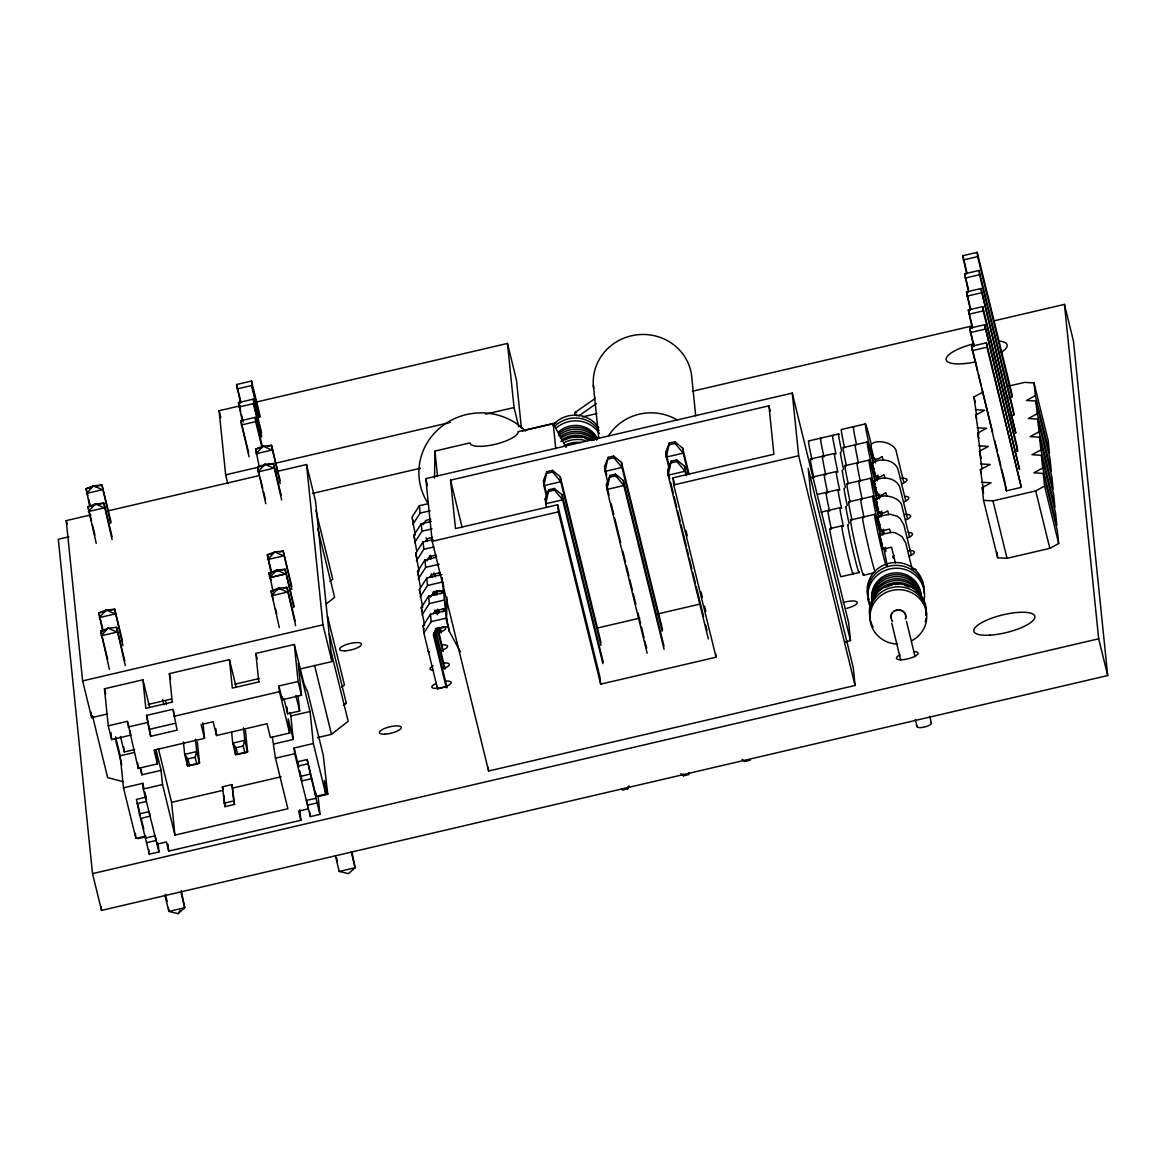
<?xml version="1.0" encoding="UTF-8"?>
<svg xmlns="http://www.w3.org/2000/svg" width="1166" height="1166" viewBox="0 0 1166 1166"><rect width="100%" height="100%" fill="white"/><g stroke="black" fill="none" stroke-linecap="round" stroke-linejoin="round"><path stroke-width="1.5" d="M149.86 814.568L149.073 811.638L139.468 813.883L149.335 854.182L158.955 851.938L158.037 843.047M145.429 838.062L155.005 835.862L155.632 838.062M316.001 798.287L317.137 802.878L307.518 805.123L306.396 800.415L316.001 798.287L307.11 759.547L297.49 761.792L297.928 766.062L307.547 763.832M903.869 482.564L896.508 452.597C896.071 441.768 871.498 437.6 870.492 446.651C873.13 453.108 870.04 464.141 881.744 456.853M883.595 474.941C871.687 482.637 874.762 469.942 872.124 463.543C878.873 457.189 895.896 459.229 898.359 470.7L905.72 500.651M873.261 458.121L872.97 455.236L873.115 456.008M885.446 493.029C873.538 500.739 876.613 488.044 873.975 481.631C880.724 475.276 897.747 477.317 900.21 488.787L907.571 518.753M875.127 476.209L875.17 475.101M909.422 536.841L902.061 506.875C901.624 496.046 877.051 491.863 876.045 500.928C878.683 507.385 875.593 518.418 887.297 511.116M876.817 492.183L876.672 491.425L876.978 494.297M890.999 547.306L882.808 549.215L879.412 534.8L891.859 532.323L895.619 532.877L902.047 536.637L905.763 543.065L911.827 567.725M889.148 529.204L880.957 531.128L880.082 526.289M882.808 549.215L882.37 546.46M434.539 478.147L434.947 451.067L470.029 442.876A24.69 7.098 -13.8 0 0 494.792 444.392A24.69 7.098 -13.8 0 0 518.098 431.653L553.18 423.462L566.122 447.438M460.308 651.677L449.099 630.908L446.578 620.662L446.928 597.181M890.999 616.96L891.086 617.878M891.072 616.042L891.232 615.138M905.661 617.674L905.501 618.592M905.734 616.756L905.647 615.837M905.457 618.855C908.824 607.092 887.749 607.442 891.305 619.044M600.927 642.247L560.278 476.719L552.465 470.379L546.927 471.662L543.881 485.668L546.475 496.235M603.216 662.099L562.129 494.807L554.316 488.467L548.792 489.749L545.732 503.756L546.606 507.283M662.565 629.713L621.478 462.421L613.666 456.081L608.142 457.378L605.081 471.385L608.113 483.715M663.993 646.051L623.329 480.523L615.517 474.183L609.993 475.466L606.947 489.472L647.159 653.237M689.164 474.562L682.678 448.138L674.866 441.797L669.342 443.095L666.296 457.101L668.89 467.668M686.701 475.043L684.529 466.225L676.717 459.885L671.193 461.182L668.147 475.189L708.374 638.953M183.412 741.897L184.68 754.358L187.507 765.843L196.85 764.153L195.159 757.259L196.704 751.56L195.422 739.098M231.655 732.467L232.748 743.15L235.576 754.635L244.904 752.93L243.213 746.051L244.758 740.337L243.49 727.875M891.567 614.263L891.961 613.418M546.927 471.662L543.371 480.654L543.881 485.668L560.788 481.718L560.278 476.719M562.129 494.807L562.639 499.82L545.732 503.756L545.222 498.757L548.792 489.749M621.478 462.421L621.988 467.435L605.081 471.385L604.571 466.371L608.142 457.378M623.329 480.523L623.839 485.522L606.947 489.472L606.422 484.458L609.993 475.466M682.678 448.138L683.189 453.151L666.296 457.101L665.771 452.087L669.342 443.095M684.529 466.225L685.04 471.239L668.147 475.189L667.637 470.175L671.193 461.182M622.148 788.449L622.323 790.082L627.847 788.799L629.042 785.797M875.71 498.859L876.118 499.675M880.84 530.953L877.561 516.698L890.008 514.235L897.252 516.261L900.196 518.549L903.912 524.962L911.273 554.929M164.974 895.517L168.881 911.418L178.136 913.648L179.899 910.602M427.747 503.741L419.366 505.709L412.006 517.136L415.329 534.99M412.764 524.54L420.124 513.113L419.366 505.709M416.758 551.343L413.857 535.223L421.218 523.796L431.274 521.45M423.127 524.7L425.882 520.415L430.735 519.278M414.615 542.642L421.975 531.2L421.218 523.796M419.031 571.18L415.708 553.325L423.069 541.884L433.125 539.537M425.896 541.359L427.733 538.503L432.586 537.366M416.466 560.729L423.826 549.288L423.069 541.884M420.46 587.518L417.559 571.413L424.92 559.971L436.652 557.231M426.829 560.89L429.584 556.59L436.069 555.089M418.317 578.817L425.677 567.39L424.92 559.971M422.733 607.355L419.41 589.5L426.771 578.074L441.856 574.547M429.598 577.549L431.435 574.692L439.538 572.798M420.168 596.905L427.528 585.478L426.771 578.074M424.584 625.442L421.261 607.588L428.622 596.161L443.707 592.634M430.531 597.065L433.286 592.78L443.007 590.506M422.019 614.992L429.38 603.565L428.622 596.161M446.738 687.911L445.864 684.384L446.112 686.818L437.556 688.815L423.87 633.094L423.112 625.676L430.473 614.249L445.558 610.722M433.3 613.724L435.137 610.867L446.476 608.215M423.87 633.094L431.231 621.653L430.473 614.249M178.136 913.648L184.738 907.731L181.255 890.649M893.856 611.334L894.643 610.795M329.949 581.397L332.733 579.211L315.797 510.3M326.291 603.901L334.627 597.356L317.691 528.446M341.638 687.153L344.422 684.981L327.486 616.056M343.489 705.284L346.273 703.098L329.351 634.187M343.547 705.299L346.317 703.113M317.473 737.612L331.508 734.347L348.168 721.244L331.246 652.333M575.027 412.502L595.36 398.306M578.715 415.956L596.453 403.553M976.525 414.863L973.945 396.965L982.792 392.126M978.799 434.699L975.796 415.067L984.643 410.228L975.242 409.645M1008.925 386.033L1024.608 382.375L1034.023 382.944L1035.321 395.624L1026.459 400.463L1035.874 401.031L1049.983 458.471L1051.28 471.137L1037.172 413.711L1035.874 401.031M980.227 451.053L977.647 433.154L986.509 428.316L977.093 427.733M1037.172 413.711L1028.31 418.55L1037.725 419.133L1051.834 476.559L1053.131 489.239L1039.023 431.814L1037.725 419.133M982.078 469.14L979.498 451.242L988.36 446.403L978.944 445.835M1039.023 431.814L1030.161 436.638L1039.576 437.221L1053.685 494.646L1054.982 507.327L1040.874 449.901L1039.576 437.221M983.39 489.195L980.387 469.563L990.211 464.491L980.795 463.922M1040.874 449.901L1032.012 454.74L1041.427 455.308L1055.536 512.734L1056.833 525.414L1042.725 467.989L1041.427 455.308M1042.725 467.989L1033.863 472.828L1043.278 473.396L1057.387 530.836L1058.684 543.502L1049.823 548.341L1007.045 558.325L997.644 557.756L983.536 500.331L982.238 487.65L991.1 482.811L981.685 482.243M983.536 500.331L992.951 500.899L1035.714 490.915L1044.576 486.076L1043.278 473.396M895.517 610.401L896.421 610.066M196.85 764.153L199.517 763.045L197.331 741.678M244.904 752.93L247.586 751.822L245.399 730.455M265.79 503.712L257.54 467.187L264.944 464.301L273.398 463.5L281.21 495.302M273.136 591.803L269.186 572.929L276.634 570.072L285.087 569.27L294.196 606.378M240.531 403.072L236.596 384.518L251.506 381.034L260.178 416.379M237.048 388.934L251.958 385.45L251.506 381.034M242.382 421.159L238.447 402.605L253.357 399.136L261.592 432.703M227.807 483.599L225.65 474.839L219.091 410.738L240.327 405.783M256.243 402.066L507.458 343.431L516.494 380.189L521.406 428.257M238.899 407.021L253.809 403.553L253.357 399.136M249.043 456.81L240.794 420.737L255.223 417.37L262.598 447.394M966.672 274.01L962.781 255.718L977.21 252.352L1011.622 392.476L1012.059 396.746L1008.852 397.504M241.231 425.007L255.66 421.64L255.223 417.37M963.218 259.989L977.647 256.637L977.21 252.352M968.523 292.098L964.632 273.806L979.061 270.454L1013.473 410.563L1013.91 414.848L1010.703 415.592M965.069 278.091L979.498 274.724L979.061 270.454M260.922 447.817L255.631 449.041L259.114 466.123M267.976 446.17L271.503 445.354L280.175 480.698M91.385 487.461L86.095 488.7L89.563 505.782M94.898 486.645L101.952 485.012L111.062 522.106M970.374 310.185L966.483 291.908L980.912 288.541L1015.761 432.936L980.912 288.541M966.92 296.179L981.349 292.812M225.65 474.839L257.497 467.406M259.304 466.779L264.58 465.555M268.107 464.738L273.398 463.5L281.647 500.025M275.191 463.281L450.338 422.398M485.712 414.134L514.031 407.532L507.458 343.431M95.044 505.199L87.989 506.846L96.239 543.356M98.571 504.382L103.847 503.144L112.096 536.724M972.225 328.287L968.334 309.996L982.763 306.629L1017.175 446.753L1017.612 451.023L1014.405 451.767M107.549 713.942L91.648 717.644L82.626 680.9L66.229 520.634L90.963 514.862M108.627 510.737L258.823 475.684M276.488 471.56L306.527 464.549L315.563 501.307L331.96 661.559L300.158 668.978M968.771 314.266L983.2 310.899L982.763 306.629M68.925 536.783L58.3 539.26L92.522 873.64L101.544 910.398L1107.7 675.551L1073.478 341.157L1064.456 304.399L993.592 320.941M522.412 430.924L556.065 423.069M582.636 416.874L596.803 413.566M692.458 391.237L972.342 325.897M973.61 346.623L969.718 328.2L984.614 324.716L1019.478 469.257L984.614 324.716M970.17 332.616L985.066 329.133M312.517 493.422L420.445 468.236M971.57 346.287L986.465 342.804L1021.329 487.344L1006.433 490.828L971.57 346.287L977.589 370.817M972.021 350.704L986.917 347.22L986.465 342.804M850.495 640.615L808.184 468.324L810.953 495.39L853.264 667.681L855.086 685.477L488.612 771.018L432.192 541.315L425.779 478.643L792.253 393.088L848.673 622.804L850.495 640.615L845.35 641.81M715.691 653.645L716.055 657.216L600.665 684.15L599.936 677.023L557.625 504.747L455.498 528.577L450.542 480.144L768.948 405.826L770.245 411.102M547.102 473.309L552.626 472.011L560.788 481.718L601.015 645.483M608.302 459.01L613.826 457.728L621.988 467.435L662.215 631.2M669.503 444.727L675.041 443.444L683.189 453.151L688.377 474.285M420.124 513.113L430.181 510.766M272.611 553.588L267.335 554.812L271.241 573.657M279.665 551.941L283.192 551.124L291.864 586.469M548.953 491.396L554.477 490.099L562.639 499.82L602.866 663.585M610.153 477.113L615.692 475.815L623.839 485.522L664.066 649.287M671.354 462.815L676.892 461.532L685.04 471.239L685.914 474.766M865.361 423.914L841.342 429.525A28.407 1.093 76.9 0 0 844.534 447.569M421.975 531.2L432.032 528.854M808.534 440.981L838.573 433.971M716.055 657.216L673.744 484.925L673.015 477.812L773.903 454.259L768.948 405.826M285.481 573.949L269.623 577.651L276.634 570.072L285.524 573.978L269.667 577.666L269.229 572.958L285.087 569.27L293.774 607.559M105.873 611.275L98.833 612.922L102.739 631.768M109.4 610.459L114.691 609.235L122.503 641.038M432.192 541.315L558.354 511.859L557.625 504.747M673.744 484.925L798.666 455.775L792.253 393.088M843.193 447.613L867.212 442.001M423.826 549.288L433.883 546.941M810.385 459.069L834.419 453.457M279.898 589.034L271.08 591.075L279.33 627.6M283.425 588.203L286.938 587.387L295.187 620.968M106.019 629.829L100.728 631.068L109.415 669.342M845.044 465.7L869.078 460.089M425.677 567.39L439.086 564.257M812.236 477.156L836.27 471.56M846.895 483.803L870.929 478.191M427.528 585.478L442.614 581.951L443.823 586.862M817.526 494.457L838.121 489.647M82.626 680.9L322.938 624.801L306.527 464.549M848.746 501.89L872.78 496.279M429.38 603.565L444.465 600.038L446.082 606.582M821.097 512.136L839.972 507.735A24.69 0.947 76.9 0 0 843.426 526.449M129.601 729.945L130.869 735.119L111.644 739.594L108.249 725.82L104.459 688.785L142.908 679.807L149.685 707.368M172.262 702.121L169.347 673.642L229.425 659.606L236.202 687.182M258.779 681.935L255.864 653.441L294.313 644.463L303.903 683.524L307.737 692.079L323.259 755.247L327.748 794.308L318.129 796.553L319.95 814.364L310.345 816.608L294.692 753.717L294.109 748.018L313.333 743.529L310.054 711.479L298.204 663.235L301.484 695.286L282.259 699.775L278.878 685.987L298.102 681.498L294.313 644.463M850.597 519.978L874.631 514.366M431.231 621.653L446.316 618.14L448.327 626.317L436.988 628.955L433.315 634.683L446.112 686.818M841.823 525.822L829.813 528.635A24.69 0.947 76.9 0 0 834.696 553.602A24.69 0.947 76.9 0 0 841.094 576.689L859.109 572.491M148.199 704.453L171.169 699.09M234.774 684.238L259.508 678.466M172.597 702.019L145.823 708.301L142.908 679.807M259.1 681.833L232.34 688.1L229.425 659.606M146.552 715.414L172.991 709.249L177.101 730.149L150.676 736.329L146.552 715.414L150.676 736.329M108.249 725.82L127.473 721.331L138.215 768.379L157.439 763.89L155.982 749.651L161.068 770.318L162.526 784.558L174.929 835.104L287.885 808.738L275.468 758.192L272.319 737.058M128.056 727.03L147.28 722.541M173.719 716.376L279.461 691.686L278.878 685.987M149.948 729.202L174.608 723.445M597.225 628.066L639.682 618.155M657.362 614.03L699.819 604.119M863.569 575.246L873.859 572.841M120.433 736.446L124.237 751.953L134.527 749.549M283.834 698.303L287.652 713.811L299.662 710.998L298.117 695.854M145.517 836.124L135.897 838.369L123.494 787.837L120.215 755.787L134.192 752.522M274.01 743.952L293.234 739.463L290.83 715.968L310.054 711.479M202.928 722.803L204.516 738.326L154.058 750.102L157.439 763.89M204.516 738.326L201.135 724.538L213.159 721.739L216.541 735.527L266.999 723.736L270.395 737.524L289.62 733.035L288.162 718.795L293.234 739.463M186.779 758.731L187.507 765.843L199.517 763.045L196.704 751.56L184.68 754.358L187.945 758.949L195.159 757.259M234.832 747.508L235.576 754.635L247.586 751.822L244.758 740.337L232.748 743.15L236.013 747.727L243.213 746.051M140.139 767.913L141.844 774.807L161.068 770.318M123.494 787.837L142.718 783.348L143.986 788.522M158.955 851.938L143.301 789.047L162.526 784.558M275.468 758.192L294.692 753.717M144.832 791.962L146.1 797.136L136.48 799.38L139.468 813.985M136.918 803.651L146.537 801.406M222.4 786.831L232.019 784.587L234.541 804.409L224.921 806.653L222.4 786.831L223.245 790.271L171.577 802.339L174.929 835.104M232.865 788.027L281.079 776.775M310.127 774.107L300.464 776.41L301.6 781.001L311.205 778.757M140.59 818.576L150.166 816.069M224.076 803.214L233.696 800.969L232.019 784.587M307.11 759.547L316.132 796.305L325.751 794.061L324.367 780.535L327.748 794.308M137.909 838.631L145.91 836.751M146.508 842.697L156.127 840.453L155.778 838.689M156.696 842.756L156.842 844.184L166.447 841.939L168.706 851.122L300.872 820.266L299.808 809.787M92.522 873.64L1098.678 638.793L1064.456 304.399M680.915 773.685L683.524 775.798L689.048 774.515L688.887 772.869M750.263 760.217L744.724 761.515L742.13 759.401M335.327 855.538L339.233 871.439L355.091 867.752L352.045 852.433M897.368 609.891L898.33 609.803M124.835 660.947L116.585 627.366L108.147 628.168L100.728 631.068L107.68 659.329M899.278 609.876L900.239 610.007M339.233 871.439L348.488 873.655L355.091 867.752L351.185 851.85M122.722 781.599L107.651 777.576L92.449 715.735M901.143 610.314L902.018 610.692M576.747 412.691L575.742 412.341A2.419 1.181 40.9 0 0 574.809 413.128L575.144 414.047A2.58 1.268 40.9 0 0 576.981 415.766M902.805 611.217L903.548 611.786M904.175 612.5L904.729 613.243M872.008 462.436L872.751 464.651M905.137 614.074L905.472 614.934M892.005 620.487L892.558 621.23L891.596 619.656M873.975 480.698L875.083 484.59M309.602 811.623L309.602 812.119M878.829 512.399L878.873 511.276M877.838 517.34L878.61 520.065M879.689 535.427L879.82 535.85M870.725 445.937L871.629 449.42M148.694 849.577L148.694 850.218M871.293 448.065L871.512 448.925M872.416 455.031L872.197 454.172M873.145 466.167L873.363 467.012M874.267 473.119L874.048 472.274M876.118 491.207L875.899 490.361M876.643 501.555L876.453 500.841L877.502 505.009M876.847 502.342L877.065 503.202M877.969 509.309L877.75 508.449M879.82 527.396L879.601 526.536M880.345 537.745L880.155 537.016L880.898 539.873M880.549 538.532L880.767 539.377M881.671 545.484L881.452 544.639M873.057 465.788L873.932 469.359M1098.678 638.793L1107.7 675.551M1034.023 382.944L1048.132 440.369L1049.429 453.049L1035.321 395.624M1044.576 486.076L1058.684 543.502M1035.714 490.915L1049.823 548.341M977.647 256.637L1012.059 396.746M979.498 274.724L1013.91 414.848M983.2 310.899L1017.612 451.023M986.917 347.22L1021.329 487.344M962.781 255.718L967.095 273.238M964.632 273.806L968.509 289.576M966.483 291.908L970.797 309.413M968.334 309.996L972.648 327.515M969.718 328.2L974.018 345.719M978.449 374.315L981.029 384.824M981.889 388.322L992.645 432.12M994.787 440.865L997.382 451.373M998.242 454.886L1000.822 465.394M1001.681 468.892L1005.544 484.662M973.945 396.965L975.228 402.197M975.796 415.067L976.656 418.536M977.647 433.154L978.93 438.372M992.951 500.899L1007.045 558.325M979.498 451.242L981.204 458.209M980.387 469.563L981.247 473.046M982.238 487.65L983.521 492.868M882.312 456.868L883.172 460.366M884.163 474.97L885.023 478.454M886.014 493.058L886.874 496.541M887.865 511.145L888.725 514.643M871.979 453.283L871.76 452.364M889.716 529.233L890.576 532.731M873.582 467.901L873.8 468.834M873.83 471.385L873.611 470.452M891.567 547.335L895.43 563.047M875.681 489.472L875.462 488.539M915.077 656.589L906.492 621.274M929.725 716.23L931.445 723.241M877.532 507.56L877.313 506.642M879.135 522.179L879.353 523.097M879.383 525.647L879.164 524.729M881.234 543.735L881.015 542.817M900.662 659.956L891.757 623.096M915.31 719.597L917.03 726.607M798.666 455.775L855.086 685.477M673.015 477.812L674.75 484.837M685.972 530.545L687.27 535.821M701.087 592.08L702.384 597.356M704.541 606.145L705.838 611.407M665.771 452.087L669.678 467.93M667.637 470.175L669.794 478.978M670.654 482.505L673.248 493.072M674.123 496.585L676.717 507.152M677.577 510.679L680.172 521.246M681.046 524.758L686.235 545.892M687.095 549.419L688.392 554.695M689.252 558.222L691.846 568.789M692.721 572.317L695.315 582.869M696.175 586.396L703.535 616.333M705.692 625.136L706.99 630.427M604.571 466.371L606.743 475.174M606.422 484.458L609.016 495.025M611.188 503.829L613.782 514.395M614.642 517.923L620.706 542.569M622.863 551.372L625.457 561.939M626.317 565.466L628.926 576.033M629.786 579.546L632.38 590.113M633.24 593.64L635.834 604.207M638.006 613.01L640.6 623.577M641.46 627.104L644.055 637.656M644.929 641.183L646.649 648.223M558.354 511.859L600.665 684.15M544.668 485.945L546.402 492.985M545.222 498.757L546.096 502.269M514.031 407.532L518.753 426.785M450.542 480.144L462.202 527.615M425.779 478.643L427.514 485.712M426.144 537.847L426.989 541.315M430.414 555.22L431.26 558.703M434.495 573.308L435.37 576.835M429.452 555.672L430.312 559.155M433.723 573.06L434.583 576.529M436.346 591.395L437.221 594.922M431.318 573.774L432.163 577.243M435.574 591.147L436.434 594.631M434.116 591.41L434.962 594.879M438.197 609.483L439.072 613.024M433.169 591.862L434.014 595.33M437.425 609.235L438.285 612.718M436.39 611.232L437.25 614.715M440.048 627.57L441.36 632.876M435.02 609.949L435.865 613.433M439.276 627.337L440.559 632.54L440.311 630.106M412.443 518.885L413.289 522.368M437.818 627.585L442.774 649.2M443.036 651.736L436.871 628.037M413.857 535.223L414.717 538.707M435.399 628.299L445.062 669.065M434.874 630.485L444.261 668.73L444.013 666.296M415.708 553.325L416.991 558.543M433.839 632.482L446.913 687.153M417.559 571.413L419.279 578.38M419.41 589.5L420.27 592.984M421.261 607.588L422.544 612.82M423.112 625.676L423.972 629.159M322.938 624.801L331.96 661.559M280.19 483.642L271.503 445.354L263.05 446.155L255.631 449.041L256.943 454.346M251.958 385.45L259.77 417.253M251.462 385.421L259.275 417.224M253.809 403.553L261.621 435.355M253.314 403.523L261.548 437.09M255.66 421.64L261.738 446.374M314.587 665.436L331.508 734.347M291.879 589.413L283.192 551.124L274.739 551.926L267.335 554.812L271.241 570.713M257.54 467.187L259.275 474.256M260.135 477.798L262.744 488.394M263.618 491.935L265.352 499.004M236.596 384.518L240.939 402.183M295.625 625.676L286.938 587.387L278.499 588.189L271.08 591.075L273.252 599.922M238.943 402.634L239.817 406.176M238.447 402.605L240.619 411.438M241.493 414.979L243.228 422.048M240.794 420.737L248.606 452.525M298.102 681.498L301.484 695.286M313.333 743.529L325.751 794.061M269.186 572.929L270.964 580.027M275.424 608.754L276.721 614.045M336.624 857.899L337.484 861.426M295.858 695.49L299.662 710.998M317.137 802.878L319.95 814.364M219.091 410.738L220.811 417.749M289.984 712.513L290.83 715.968M294.109 748.018L298.788 767.053M299.647 770.551L302.227 781.045M279.461 691.686L289.62 733.035M300.872 820.266L298.613 811.084L308.232 808.84L308.086 807.411M255.864 653.441L257.132 658.615M236.013 747.727L237.704 754.621M233.696 800.969L234.541 804.409M169.347 673.642L170.615 678.801M187.945 758.949L189.635 765.843M173.413 710.969L174.259 714.423M165.499 700.664L166.374 704.206M162.628 699.381L163.925 704.672M110.639 523.286L101.952 485.012L93.499 485.799L86.095 488.7L87.829 495.769M112.096 539.669L103.847 503.144L95.408 503.945L87.989 506.846L91.458 520.969M158.372 748.557L171.577 802.339M88.689 499.296L90.438 506.365M122.94 645.745L114.691 609.235L106.237 610.022L98.833 612.922L103.176 630.587M92.333 524.511L94.927 535.107M125.272 665.655L116.585 627.366M180.832 891.83L184.738 907.731L168.881 911.418L168.574 908.285M127.896 723.051L128.756 726.505M165.397 894.337L167.132 901.405M137.777 804.627L140.357 815.136M141.217 818.634L143.797 829.128M66.229 520.634L67.089 524.146M104.459 688.785L105.712 693.872M115.551 736.839L120.215 755.787M115.215 738.326L121.73 764.838M871.949 450.732L872.78 454.405L872.591 453.53M875.651 486.922L876.205 489.326M879.033 521.77L879.791 524.977L879.572 524.03M872.168 451.679L872.387 452.612M871.527 451.431L871.323 450.499M873.378 469.519L873.174 468.586M875.87 487.854L876.089 488.787M875.243 487.607L875.025 486.674M877.094 505.694L876.876 504.761M878.945 523.796L878.727 522.864M881.423 542.132L881.642 543.065M880.796 541.884L880.578 540.951M877.94 506.875L878.596 509.877M881.336 541.724L882.035 544.857L881.846 543.983M309.835 813.227L310.345 816.608M148.825 850.801L149.335 854.182M871.119 449.58L870.915 448.691M872.97 467.668L872.766 466.779M874.821 485.756L874.631 484.881M878.144 507.793L878.333 508.682M876.672 503.843L876.482 502.969M878.523 521.945L878.333 521.056M880.374 540.033L880.184 539.144M870.74 447.861L870.579 447.088M874.631 472.492L874.442 471.618L875.054 474.547M874.821 473.338L874.966 474.096M872.591 465.948L872.445 465.176M874.442 484.036L874.296 483.278M876.293 502.123L876.147 501.365M880.374 527.6L880.519 528.373M878.144 520.225L877.998 519.453M879.995 538.313L879.849 537.541M1005.981 486.411L1006.433 490.828M997.09 552.32L997.644 557.756M695.708 415.868L691.89 378.484A49.395 47.267 -5.8 0 0 637.802 334.729A49.395 47.267 -5.8 0 0 593.683 388.526M674.866 441.797L675.041 443.444M676.717 459.885L676.892 461.532M683.349 774.166L683.524 775.798M613.666 456.081L613.826 457.728M615.517 474.183L615.692 475.815M593.334 385.013L598.799 438.445M627.687 787.152L627.847 788.799M553.18 423.462L555.759 448.721M552.465 470.379L552.626 472.011M554.316 488.467L554.477 490.099M488.248 767.461L488.612 771.018M434.947 451.067L437.527 476.311M448.721 627.293L449.099 630.908M442.162 577.505L442.468 580.479M442.614 581.951L446.578 620.662M437.308 686.38L437.556 688.815M315.782 792.924L316.132 796.305M286.953 707.077L287.652 713.811M281.91 696.394L282.259 699.775M223.755 795.183L224.921 806.653M215.827 728.619L216.541 735.527M167.991 844.126L168.706 851.122M146.1 797.136L146.391 799.978M141.29 769.385L141.844 774.807M142.718 783.348L143.301 789.047M137.675 763.03L138.215 768.379M135.387 833.296L135.897 838.369M123.713 746.896L124.237 751.953M110.916 732.481L111.644 739.594M91.094 712.251L91.648 717.644M101.18 906.784L101.544 910.398M999.947 341.186A31.365 9.007 -13.8 0 1 1001.098 352.438M975.825 361.824A31.365 9.007 -13.8 0 1 946.107 359.507A31.365 9.007 -13.8 0 1 973.989 343.751M843.076 602.618A11.281 3.25 -13.8 0 1 857.097 602.137A11.281 3.25 -13.8 0 1 846.574 608.346M913.955 651.605A11.106 3.192 -13.8 0 1 915.368 656.05A11.106 3.192 -13.8 0 1 899.627 659.723A11.106 3.192 -13.8 0 1 900.094 654.84M908.708 550.629A11.106 3.192 -13.8 0 1 909.276 556.182M894.38 558.456A11.106 3.192 -13.8 0 1 894.06 555.249M901.303 478.264A11.106 3.192 -13.8 0 1 901.872 483.817M912.118 568.687A11.106 3.192 -13.8 0 1 916.243 570.232M908.416 532.498A11.106 3.192 -13.8 0 1 907.425 538.094M905.005 514.454A11.106 3.192 -13.8 0 1 905.574 519.992M904.714 496.322A11.106 3.192 -13.8 0 1 903.723 501.905M438.722 572.783A10.028 2.886 -13.8 0 1 439.014 575.683M436.886 590.652A10.028 2.886 -13.8 0 1 440.865 593.771M442.424 608.973A10.028 2.886 -13.8 0 1 442.716 611.859M442.001 626.798A10.028 2.886 -13.8 0 1 441.112 631.841M442.439 644.929A10.028 2.886 -13.8 0 1 447.482 646.824A10.028 2.886 -13.8 0 1 439.786 651.022M429.525 651.983A10.028 2.886 -13.8 0 1 428.068 650.847M444.29 663.017A10.028 2.886 -13.8 0 1 444.814 668.016M433.65 670.333A10.028 2.886 -13.8 0 1 433.184 665.903M446.155 681.104A10.028 2.886 -13.8 0 1 449.187 684.865A10.028 2.886 -13.8 0 1 434.248 688.348A10.028 2.886 -13.8 0 1 436.39 683.378M608.229 436.23A49.395 47.267 -5.8 0 1 677.49 420.197M564.869 439.932A24.69 23.641 -5.8 0 1 569.343 438.125M570.903 437.702A24.69 23.641 -5.8 0 1 582.111 437.6M585.201 438.46A24.69 23.641 -5.8 0 1 589.544 440.471M560.904 441.448A28.407 27.182 -5.8 0 1 591.818 440.559M555.818 428.374A28.407 27.182 -5.8 0 1 599.339 433.431M558.456 432.003A24.69 23.641 -5.8 0 1 597.109 437.731M560.263 436.827A24.69 23.641 -5.8 0 1 593.946 438.605M558.835 435.72A24.69 23.641 -5.8 0 1 596.686 440.121M555.526 425.532A28.407 27.182 -5.8 0 1 599.047 430.589M560.438 438.591A24.69 23.641 -5.8 0 1 594.121 440.369M563.732 442.803A28.407 27.182 -5.8 0 1 585.347 440.544M564.023 445.645A28.407 27.182 -5.8 0 1 581.28 442.512M552.699 425.299A28.407 27.182 -5.8 0 1 598.756 427.733M558.631 433.781A24.69 23.641 -5.8 0 1 597.298 439.509M561.939 439.771A24.69 23.641 -5.8 0 1 591.978 440.413M813.839 477.783A24.69 0.947 76.9 0 1 810.778 459.652M825.849 474.985A24.69 0.947 76.9 0 1 822.788 456.839M837.873 472.172A24.69 0.947 76.9 0 1 834.812 454.04M843.543 469.257A24.69 0.947 76.9 0 1 840.817 452.641M846.385 465.671A28.407 1.093 76.9 0 1 843.63 448.283M858.409 462.858A28.407 1.093 76.9 0 1 855.203 444.814M880.199 496.06A28.407 1.093 76.9 0 1 878.887 494.107M875.389 481.208A28.407 1.093 76.9 0 1 867.285 443.823A28.407 1.093 76.9 0 1 872.868 461.445M876.22 475.757A28.407 1.093 76.9 0 1 877.357 480.902M812.236 478.22A24.69 0.947 76.9 0 1 812.629 477.739M827.7 493.072A24.69 0.947 76.9 0 1 824.639 474.941M839.724 490.274A24.69 0.947 76.9 0 1 836.663 472.128M845.394 487.344A24.69 0.947 76.9 0 1 842.668 470.729M848.236 483.759A28.407 1.093 76.9 0 1 845.481 466.371M860.26 480.96A28.407 1.093 76.9 0 1 857.506 463.558M881.613 511.131A28.407 1.093 76.9 0 1 880.738 512.209M877.24 499.296A28.407 1.093 76.9 0 1 869.136 461.911A28.407 1.093 76.9 0 1 874.719 479.547M878.071 493.845A28.407 1.093 76.9 0 1 879.208 499.004M829.565 511.16A24.69 0.947 76.9 0 1 826.111 492.446M841.575 508.361A24.69 0.947 76.9 0 1 838.514 490.216M847.245 505.446A24.69 0.947 76.9 0 1 844.519 488.816M850.087 501.846A28.407 1.093 76.9 0 1 847.332 484.458M862.111 499.048A28.407 1.093 76.9 0 1 859.357 481.66M883.464 529.218A28.407 1.093 76.9 0 1 882.589 530.297M879.091 517.398A28.407 1.093 76.9 0 1 870.987 479.998A28.407 1.093 76.9 0 1 876.57 497.634M879.922 511.932A28.407 1.093 76.9 0 1 881.059 517.092M853.104 572.827A24.69 0.947 76.9 0 1 846.705 550.789A24.69 0.947 76.9 0 1 842.216 526.405M859.123 571.427A24.69 0.947 76.9 0 1 852.725 549.39A24.69 0.947 76.9 0 1 848.221 525.006M863.569 574.036A28.407 1.093 76.9 0 1 856.208 548.69A28.407 1.093 76.9 0 1 851.034 520.648M875.127 571.777A28.407 1.093 76.9 0 1 866.571 538.692A28.407 1.093 76.9 0 1 863.059 517.835M885.927 565.262A28.407 1.093 76.9 0 1 875.302 519.978A28.407 1.093 76.9 0 1 880.272 533.809M883.624 548.122A28.407 1.093 76.9 0 1 887.166 565.408M811.988 459.695A24.69 0.947 76.9 0 1 808.927 441.564M823.998 456.897A24.69 0.947 76.9 0 1 820.937 438.751M836.022 454.084A24.69 0.947 76.9 0 1 832.961 435.953M841.692 451.169A24.69 0.947 76.9 0 1 838.966 434.539M856.558 444.771A28.407 1.093 76.9 0 1 853.803 427.383M877.896 474.941A28.407 1.093 76.9 0 1 877.036 476.02M873.523 463.121A28.407 1.093 76.9 0 1 865.434 425.721A28.407 1.093 76.9 0 1 871.017 443.357M874.369 457.67A28.407 1.093 76.9 0 1 875.506 462.815M831.416 529.247A24.69 0.947 76.9 0 1 828.356 511.116M849.096 523.534A24.69 0.947 76.9 0 1 846.37 506.904M851.938 519.934A28.407 1.093 76.9 0 1 849.183 502.546M863.962 517.136A28.407 1.093 76.9 0 1 861.208 499.748M885.315 547.306A28.407 1.093 76.9 0 1 884.44 548.384M880.942 535.486A28.407 1.093 76.9 0 1 872.838 498.086A28.407 1.093 76.9 0 1 878.421 515.722M881.773 530.034A28.407 1.093 76.9 0 1 882.91 535.179M885.796 587.3A24.69 23.641 -5.8 0 1 891.815 585.07M895.007 584.53A24.69 23.641 -5.8 0 1 898.228 584.399M904.597 585.347A24.69 23.641 -5.8 0 1 909.072 587.081M897.485 644.04A28.407 27.182 -5.8 0 1 872.008 606.99A28.407 27.182 -5.8 0 1 917.278 596.424A28.407 27.182 -5.8 0 1 911.783 640.702M870.142 617.616A28.407 27.182 -5.8 0 1 896.814 583.991A28.407 27.182 -5.8 0 1 925.804 615.313M870.332 606.874A28.407 27.182 -5.8 0 1 894.264 568.279A28.407 27.182 -5.8 0 1 923.341 603.011M872.241 602.064A24.69 23.641 -5.8 0 1 893.826 572.958A24.69 23.641 -5.8 0 1 920.951 596.992M931.138 722.745A7.404 2.128 -13.8 0 1 924.463 727.059A7.404 2.128 -13.8 0 1 917.219 725.995M869.326 602.385A28.407 27.182 -5.8 0 1 891.218 565.758A28.407 27.182 -5.8 0 1 924.244 593.144M926.096 618.155A28.407 27.182 -5.8 0 1 925.25 621.638M873.057 627.075A28.407 27.182 -5.8 0 1 891.582 587.591A28.407 27.182 -5.8 0 1 926.445 614.613M872.212 601.787A24.69 23.641 -5.8 0 1 894.424 578.802A24.69 23.641 -5.8 0 1 920.907 596.7M872.095 602.749A24.69 23.641 -5.8 0 1 894.205 576.674A24.69 23.641 -5.8 0 1 921.227 597.619M872.693 600.461A24.69 23.641 -5.8 0 1 894.599 580.566A24.69 23.641 -5.8 0 1 920.149 595.52M869.034 599.543A28.407 27.182 -5.8 0 1 890.926 562.916A28.407 27.182 -5.8 0 1 923.953 590.302M874.165 598.114A24.69 23.641 -5.8 0 1 894.016 582.796A24.69 23.641 -5.8 0 1 917.321 592.241M872.11 602.341A24.69 23.641 -5.8 0 1 894.001 574.736A24.69 23.641 -5.8 0 1 921.125 597.225M427.98 503.348A61.74 59.087 -5.8 0 1 443.124 425.328A61.74 59.087 -5.8 0 1 525.56 431.129M93.499 485.799L86.532 493.407L102.389 489.72L93.499 485.799M95.408 503.945L88.427 511.553L104.284 507.866L95.408 503.945M106.237 610.022L99.27 617.63L115.128 613.943L106.237 610.022M263.05 446.155L256.068 453.763L271.94 450.061L263.05 446.155M108.147 628.168L101.165 635.776L117.037 632.089L108.147 628.168M264.944 464.301L257.978 471.909L273.835 468.207L264.944 464.301M274.739 551.926L267.772 559.52L283.63 555.832L274.739 551.926M278.499 588.189L271.518 595.797L287.375 592.095L278.499 588.189M989.934 635.149A31.365 9.007 -13.8 0 0 1034.912 616.625A31.365 9.007 -13.8 0 0 988.331 619.481A31.365 9.007 -13.8 0 0 989.934 635.149M385.101 734.143A11.281 3.25 -13.8 0 0 401.293 727.482A11.281 3.25 -13.8 0 0 384.532 728.502A11.281 3.25 -13.8 0 0 385.101 734.143M345.325 650.817A11.281 3.25 -13.8 0 0 361.518 644.157A11.281 3.25 -13.8 0 0 344.757 645.177A11.281 3.25 -13.8 0 0 345.325 650.817"/></g></svg>
